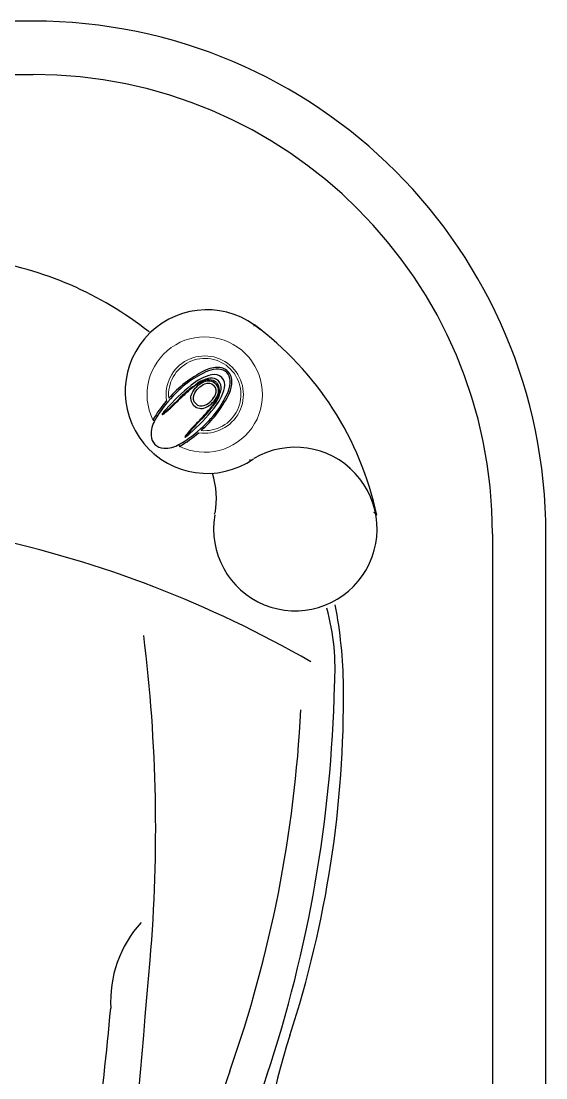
# Model space of a CAD drawing. Extents: x 944 to 1031, y 781 to 934.
# Drawn here: x 1019.15 to 1031.43, y 864.95 to 889.68 of the extents above; entities that cross this region are included whole.
import ezdxf

# ---------------------------------------------------------------- set-up
doc = ezdxf.new("R2010")
doc.units = 0
doc.header["$MEASUREMENT"] = 0
for name, color, linetype in [('1', 4, 'Continuous'), ('PARTS', 7, 'Continuous'), ('SHELL', 3, 'Continuous')]:
    doc.layers.add(name, color=color, linetype=linetype)

# ---------------------------------------------------------------- blocks, each defined once
blk = doc.blocks.new('AIRVALVE')
at = {"layer": '1', "color": 3}
for points in [[(0, -0.361, -0.315142), (-0.226, -0.203, -0.18995), (-0.227, 0.196, -0.321841), (0, 0.358, -0.321841)], [(0, -0.301, -0.313827), (-0.177, -0.179, -0.191301), (-0.177, 0.18, -0.313824), (0, 0.302, -0.313824)], [(0, -0.361, 0.315142), (0.226, -0.203, 0.18995), (0.226, 0.196, 0.321841), (0, 0.358, 0.321841)], [(0, -0.301, 0.313827), (0.176, -0.179, 0.191301), (0.177, 0.18, 0.313824), (0, 0.302, 0.313824)]]:
    blk.add_lwpolyline(points, format="xyb", dxfattribs=at)
at = {"layer": '1', "color": 2, "linetype": 'Continuous', "lineweight": 0}
for centre, start, end in [((-0.001, 0), 89.9806, 250.9039), ((0, 0), 289.0961, 90.0194)]:
    blk.add_arc(centre, 1.35, start, end, dxfattribs=at)
at = {"layer": '1', "color": 3, "lineweight": 0}
for centre, radius, start, end in [((-0.001, 0), 0.904, 89.971, 234.0158), ((-0.001, 0), 0.846, 89.9691, 230.785), ((0, 0), 0.904, 305.9842, 90.029), ((0, 0), 0.846, 309.215, 90.0309)]:
    blk.add_arc(centre, radius, start, end, dxfattribs=at)
at = {"layer": '1', "color": 3}
for centre, radius, start, end in [((-0.001, 0.449), 0.316, 89.9436, 140.7663), ((0, 0.449), 0.316, 39.2337, 90.0564), ((0.288, 0.156), 0.727, 137.3155, 162.114), ((0.285, 0.168), 0.679, 134.6535, 155.2206), ((-0.001, 0.314), 0.247, 89.9147, 149.361), ((-0.001, 0.458), 0.271, 89.8214, 134.6535), ((0, 0.458), 0.271, 45.3465, 90.1786), ((0, 0.314), 0.247, 30.639, 90.0853), ((-0.286, 0.168), 0.679, 24.7794, 45.3465), ((-0.289, 0.156), 0.727, 17.886, 42.6845), ((2.301, -0.493), 2.841, 162.114, 183.2782), ((1.83, -0.428), 2.334, 157.8169, 183.0748), ((0.861, -0.196), 1.249, 149.361, 174.2752), ((0.075, 0.068), 0.349, 134.6301, 159.5686), ((0.537, -0.136), 0.873, 146.1687, 154.5984), ((0, 0.224), 0.227, 90.0848, 146.1687), ((0.016, 0.128), 0.266, 93.7523, 134.6301), ((-0.001, 0.224), 0.227, 33.8313, 89.9152), ((-0.017, 0.128), 0.266, 45.3699, 86.2477), ((-0.076, 0.068), 0.349, 20.4314, 45.3699), ((-0.538, -0.136), 0.873, 25.4016, 33.8313), ((-0.862, -0.196), 1.249, 5.7248, 30.639), ((-1.831, -0.428), 2.334, 356.9252, 22.1831), ((-2.301, -0.493), 2.841, 356.7218, 17.886), ((-4.441, 0.724), 4.188, 348.9682, 350.9757), ((0.802, -0.203), 1.125, 159.5686, 175.7316), ((0.319, -0.032), 0.632, 154.5984, 170.9757), ((-0.319, -0.032), 0.632, 9.0243, 25.4016), ((-0.803, -0.203), 1.125, 4.2684, 20.4314), ((4.441, 0.724), 4.188, 189.0243, 191.0318), ((4.917, -0.603), 5.325, 174.2752, 183.1265), ((2.459, -0.449), 2.815, 172.4176, 179.4691), ((6.947, -0.661), 7.288, 175.7316, 178.1966), ((-6.948, -0.661), 7.288, 1.8034, 4.2684), ((-2.46, -0.449), 2.815, 0.5309, 7.5824), ((-4.918, -0.603), 5.325, 356.8735, 5.7248), ((-6.839, -0.536), 6.484, 355.7451, 1.0002), ((10.219, -0.764), 10.561, 178.1966, 179.7723), ((-10.22, -0.764), 10.561, 0.2277, 1.8034), ((6.838, -0.536), 6.484, 178.9998, 184.2549), ((2.713, -0.478), 3.255, 184.4542, 194.1778), ((2.224, -0.515), 2.725, 180.8159, 195.4905), ((-2.094, -0.715), 1.752, 350.2174, 359.7723), ((2.093, -0.715), 1.752, 180.2277, 189.7826), ((-2.225, -0.515), 2.725, 344.5095, 359.1841), ((-2.714, -0.478), 3.255, 345.8222, 355.5458), ((0.602, -0.839), 1.003, 183.1265, 190.4498), ((-0.603, -0.839), 1.003, 349.5502, 356.8735), ((-0.355, -1.015), 0.0297, 190.4498, 209.0932), ((-0.338, -1.006), 0.0492, 209.0932, 215.3978), ((-0.376, -1.032), 0.00301, 215.3978, 350.8779), ((-0.409, -1.014), 0.0406, 333.001, 349.5922), ((0.408, -1.014), 0.0406, 190.4078, 206.999), ((0.375, -1.032), 0.00301, 189.1221, 324.6022), ((0.337, -1.006), 0.0492, 324.6022, 330.9068), ((0.354, -1.015), 0.0297, 330.9068, 349.5502), ((-0.438, -1.262), 0.0149, 250.8083, 302.5982), ((-0.438, -1.261), 0.0152, 302.5014, 335.002), ((-0.414, -1.27), 0.0106, 81.6045, 167.3023), ((-0.445, -1.375), 0.119, 70.118, 74.2786), ((-0.41, -1.276), 0.0151, 21.315, 66.3223), ((0.207, -1.099), 0.626, 193.2713, 228.3179), ((-0.208, -1.099), 0.626, 311.6821, 346.7287), ((0.409, -1.276), 0.0151, 113.6777, 158.685), ((0.444, -1.375), 0.119, 105.7214, 109.882), ((0.413, -1.27), 0.0106, 12.6977, 98.3955), ((0.437, -1.261), 0.0152, 204.998, 237.4986), ((0.437, -1.262), 0.0149, 237.4018, 289.1917), ((-0.001, -1.348), 0.301, 226.3593, 270.087), ((0, -1.348), 0.301, 269.913, 313.6407)]:
    blk.add_arc(centre, radius, start, end, dxfattribs=at)
blk = doc.blocks.new('2006 ARIA')
at = {"layer": 'SHELL', "color": 4, "linetype": 'Continuous'}
for p, q in [((75, 87), (12, 87)), ((87, 12), (87, 75))]:
    blk.add_line(p, q, dxfattribs=at)
at = {"layer": 'SHELL', "linetype": 'Continuous'}
for p, q in [((12, 85.751), (75, 85.751)), ((80.172, 79.863), (80.18, 79.892)), ((77.817, 76.875), (77.837, 76.877)), ((80.087, 76.717), (80.066, 76.732)), ((82.412, 76.528), (82.405, 76.516)), ((79.249, 75.465), (79.24, 75.47)), ((82.988, 75.498), (82.977, 75.499)), ((82.988, 75.498), (83.019, 75.494)), ((85.751, 75), (85.751, 12))]:
    blk.add_line(p, q, dxfattribs=at)
at = {"layer": 'SHELL', "color": 4, "linetype": 'Continuous'}
blk.add_arc((75, 75), 12, 0, 90, dxfattribs=at)
at = {"layer": 'SHELL', "linetype": 'Continuous'}
for centre, radius, start, end in [((75, 75), 10.751, 0, 90), ((72.594, 73.247), 8.258, 51.689, 81.5266), ((79.068, 78.331), 1.914, 48.9824, 304.6339), ((75.729, 73.888), 7.474, 11.9555, 53.4718), ((81.136, 75.115), 1.914, 170.0656, 120.5063), ((77.371, 75.826), 1.917, 349.8129, 18.0295), ((68.382, 49.229), 26.287, 60.0693, 77.844), ((76.82, 71.846), 5.247, 355.5575, 15.6895), ((71.697, 71.331), 10.566, 0.5689, 10.9588), ((41.24, 68.108), 36.628, 355.1731, 7.0819), ((51.042, 72.137), 31.018, 341.5805, 358.7119), ((56.659, 71.182), 25.605, 341.9908, 0.5689), ((-1258.468, 177.862), 1340.961, 354.571881, 355.173111), ((95.257, 58.634), 14.982, 161.9908, 177.8754), ((144.608, 40.128), 67.875, 160.8532, 169.68525)]:
    blk.add_arc(centre, radius, start, end, dxfattribs=at)
at = {"layer": 'SHELL', "color": 2, "linetype": 'Continuous'}
for centre, radius, start, end in [((51.258, 72.399), 30.046, 340.6265, 357.1077), ((79.573, 64.054), 2.761, 137.8427, 183.2097), ((-72.24, 78.003), 149.722, 352.19519, 354.59496), ((125.869, 46.163), 49.044, 160.6265, 176.8408)]:
    blk.add_arc(centre, radius, start, end, dxfattribs=at)
at = {"layer": 'PARTS', "color": 3, "rotation": 314.9999999999954}
blk.add_blockref('AIRVALVE', (79.017, 78.262), dxfattribs=at)

msp = doc.modelspace()

# ---------------------------------------------------------------- block references
at = {"layer": '1'}
msp.add_blockref('2006 ARIA', (944.433, 802.675), dxfattribs=at)

doc.saveas('drawing.dxf')
